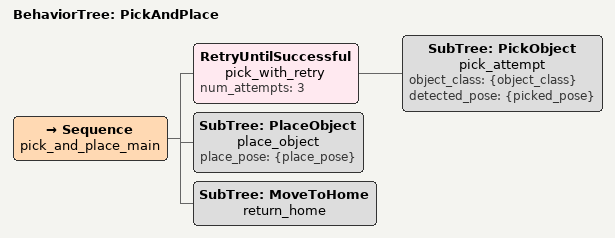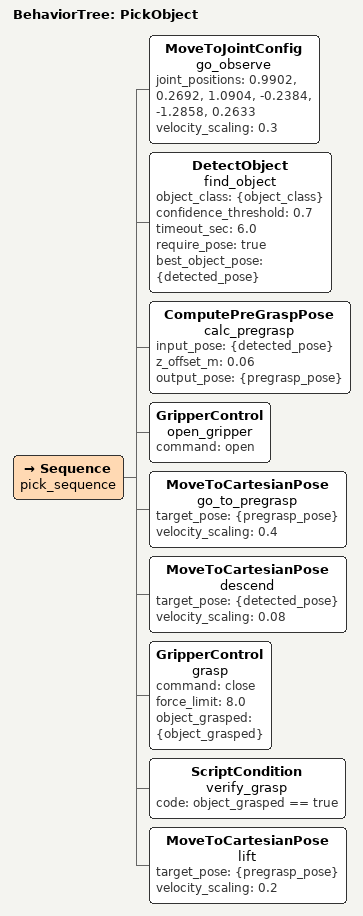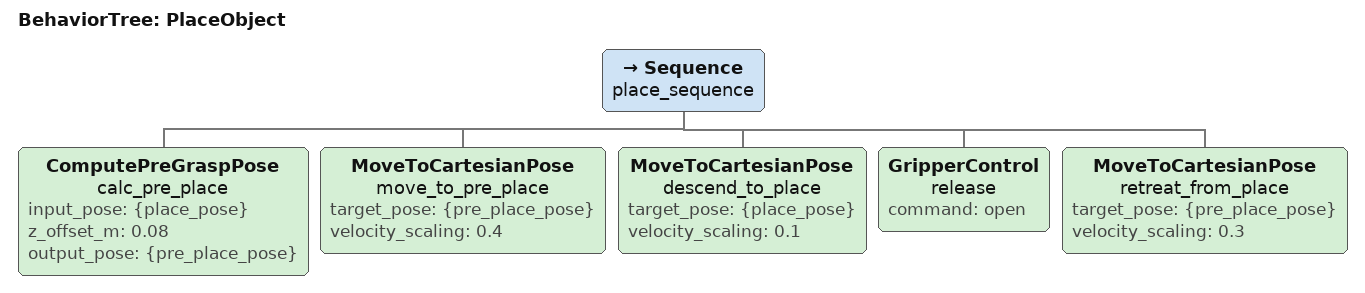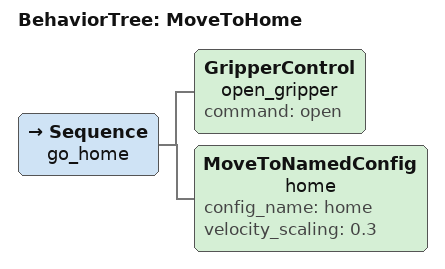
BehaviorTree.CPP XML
<root BTCPP_format="4" main_tree_to_execute="PickAndPlace">

  <BehaviorTree ID="PickAndPlace">
    <Sequence name="pick_and_place_main">

      <!-- ── PICK phase with retry ──────────────────────────────────────── -->
      <RetryUntilSuccessful name="pick_with_retry" num_attempts="3">
        <SubTree ID="PickObject" name="pick_attempt"
                 object_class="{object_class}"
                 detected_pose="{picked_pose}"/>
      </RetryUntilSuccessful>

      <!-- ── PLACE phase ───────────────────────────────────────────────── -->
      <SubTree ID="PlaceObject" name="place_object"
               place_pose="{place_pose}"/>

      <!-- ── Return home ───────────────────────────────────────────────── -->
      <SubTree ID="MoveToHome" name="return_home"/>

    </Sequence>
  </BehaviorTree>

  <!-- PickObject subtree: detect + grasp -->
  <BehaviorTree ID="PickObject">
    <Sequence name="pick_sequence">
      <MoveToJointConfig name="go_observe"
                         joint_positions="0.9902, 0.2692, 1.0904, -0.2384, -1.2858, 0.2633"
                         velocity_scaling="0.3"/>
      <DetectObject name="find_object"
                    object_class="{object_class}"
                    confidence_threshold="0.7"
                    timeout_sec="6.0"
                    require_pose="true"
                    best_object_pose="{detected_pose}"/>
      <ComputePreGraspPose name="calc_pregrasp"
                           input_pose="{detected_pose}"
                           z_offset_m="0.06"
                           output_pose="{pregrasp_pose}"/>
      <GripperControl name="open_gripper" command="open"/>
      <MoveToCartesianPose name="go_to_pregrasp"
                           target_pose="{pregrasp_pose}"
                           velocity_scaling="0.4"/>
      <MoveToCartesianPose name="descend"
                           target_pose="{detected_pose}"
                           velocity_scaling="0.08"/>
      <GripperControl name="grasp"
                      command="close"
                      force_limit="8.0"
                      object_grasped="{object_grasped}"/>
      <ScriptCondition name="verify_grasp"
                       code="object_grasped == true"/>
      <MoveToCartesianPose name="lift"
                           target_pose="{pregrasp_pose}"
                           velocity_scaling="0.2"/>
    </Sequence>
  </BehaviorTree>

  <!-- PlaceObject subtree: move to place pose + release -->
  <BehaviorTree ID="PlaceObject">
    <Sequence name="place_sequence">
      <ComputePreGraspPose name="calc_pre_place"
                           input_pose="{place_pose}"
                           z_offset_m="0.08"
                           output_pose="{pre_place_pose}"/>
      <MoveToCartesianPose name="move_to_pre_place"
                           target_pose="{pre_place_pose}"
                           velocity_scaling="0.4"/>
      <MoveToCartesianPose name="descend_to_place"
                           target_pose="{place_pose}"
                           velocity_scaling="0.1"/>
      <GripperControl name="release" command="open"/>
      <MoveToCartesianPose name="retreat_from_place"
                           target_pose="{pre_place_pose}"
                           velocity_scaling="0.3"/>
    </Sequence>
  </BehaviorTree>

  <!-- MoveToHome subtree -->
  <BehaviorTree ID="MoveToHome">
    <Sequence name="go_home">
      <GripperControl name="open_gripper" command="open"/>
      <MoveToNamedConfig name="home" config_name="home" velocity_scaling="0.3"/>
    </Sequence>
  </BehaviorTree>

</root>
